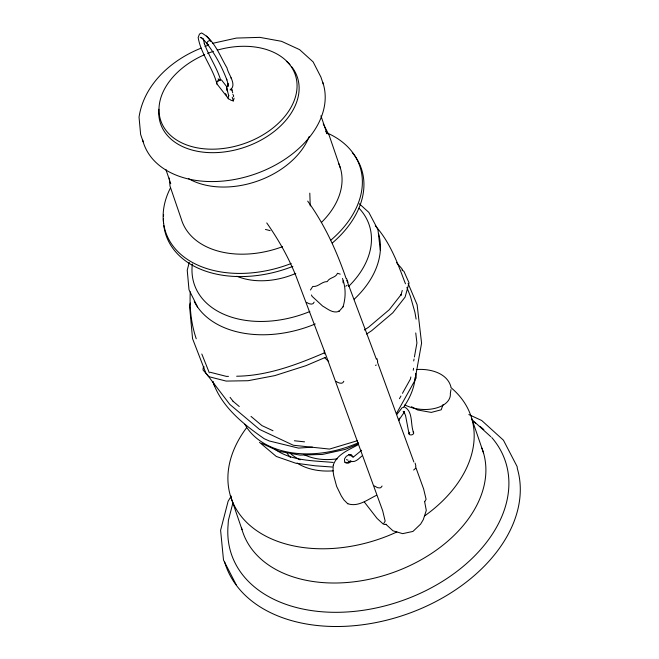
<?xml version="1.0" encoding="UTF-8"?>
<svg xmlns="http://www.w3.org/2000/svg" width="659" height="659" viewBox="0 0 659 659"><rect width="100%" height="100%" fill="white"/><g stroke="black" fill="none" stroke-linecap="round" stroke-linejoin="round"><path stroke-width="0.99" d="M190.27 291.879C189.463 307.704 191.11 323.726 196.242 338.767M450.962 389.593L450.344 393.514A28.419 16.664 5.4 0 1 435.302 408.283A28.419 16.664 5.4 0 1 404.84 404.923M333.215 465.295L333.042 470.872L333.751 475.765L336.634 486.375L341.321 495.98L343.899 499.893L347.499 503.517A11.689 8.987 -40.6 0 0 347.853 503.781M413.242 370.251L413.588 368.266M410.829 376.973L410.466 378.974L402.46 393.324M413.695 360.984L414.05 358.99M414.412 356.989L416.916 343.001L415.747 332.952M342.993 306.896C345.868 297.744 345.917 287.497 342.474 278.46M190.27 303.041L189.537 305.974L192.552 338.644L205.806 372.928L229.793 404.395L259.522 429.413L293.321 445.245L329.508 449.076L357.54 440.665M189.257 262.381L187.23 270.223L189.009 289.812L197.609 307.061M234.126 98.199L233.278 100.942L230.551 100.102M232.882 503.006L228.401 520.322L228.063 525.355A144.642 99.015 -18.9 0 0 398.753 601.815A144.642 99.015 -18.9 0 0 491.754 437.518M402.254 290.43L400.903 295.372L401.273 294.392L389.255 309.73L368.562 327.235L364.345 330.002M443.021 404.651L441.209 409.799L431.266 412.41L417.575 409.956L411.471 406.718M227.915 86.189L228.467 85.052M314.129 302.102C313.132 305.562 308.544 303.815 306.6 302.349M343.809 381.248C342.804 384.708 338.215 382.961 336.271 381.503M399.461 398.703L400.96 396.018M396.545 413.391L414.865 380.564L421.579 343.166L417.106 304.713L408.094 283.419M424.758 501.623L426.101 499.3L423.613 488.912L415.598 466.77M201.226 48.115C171.612 59.771 143.901 84.344 139.041 117.145L140.631 134.428L143.143 141.767M231.235 496.112L228.113 501.26L220.6 530.289L223.508 560.076L236.169 584.706M382.072 486.037L380.82 487.668L379.559 487.915L377.508 487.685L374.378 485.914M398.711 420.277L404.527 411.867M310.455 290.009L312.753 286.451C318.396 287.143 321.625 281.475 327.251 281.599C329.624 277.151 335.744 277.999 337.507 273.279L340.25 274.152M396.743 414.585L402.369 407.41M415.648 468.269L413.646 470.032M311.443 294.968L312.086 296.319L322.646 306.073C327.754 308.931 332.696 313.659 339.047 311.377L343.141 306.715M347.178 285.248L345.769 286.212M227.792 85.942L226.581 87.878L228.755 95.753M231.004 89.097L230.123 89.929C237.545 84.912 227.989 73.973 227.009 67.902C219.851 55.916 214.43 39.894 201.572 32.95L199.479 34.062L198.153 37.53C200.913 53.634 211.844 66.633 216.449 82.103M352.903 457.437L361.667 450.254M361.849 456.036C358.71 458.697 354.979 463.203 350.333 461.036M204.191 366.816L203.244 367.582L203.013 369.897L208.615 376.52L209.669 376.89L226.169 381.083L248.006 380.721L274.787 375.622L306.031 365.638L325.554 357.318M220.427 79.879L216.852 81.782M366.569 334.047L371.61 330.736L392.772 312.827L405.071 297.135L409.058 282.892L403.909 271.286L402.031 270.108M357.837 444.883C348.776 449.965 337.35 454.125 333.388 464.71A11.714 8.938 -40.2 0 0 333.322 465.196M349.904 461.284L347.285 462.676L344.772 462.494M351.049 461.745L348.438 463.137L345.917 462.947L344.451 461.259L344.616 458.705L346.329 456.267L348.94 454.875L351.461 455.056L352.927 456.753M376.544 495.304C367.706 499.44 358.232 507.298 347.878 503.748M324.146 352.96C296.459 364.88 267.109 375.861 236.639 376.223M204.998 46.534L208.763 44.944M358.62 443.795L345.407 449.356L322.523 454.43L300.01 455.105L278.922 451.308L261.524 443.301M375.457 365.35L376.273 365.045M212.536 43.362L236.392 38.074L259.844 37.365L281.525 41.319L299.59 49.631L313.116 61.888L320.884 77.012L323.396 84.352M384.23 524.498L386.182 524.292M416.34 369.567C429.24 368.439 447.23 372.615 450.962 386.965M312.44 447.131L298.511 448.104L269.358 440.995L264.218 438.721C243.006 423.943 221.432 406.817 212.775 381.404M228.475 376.363L226.432 376.396L210.18 372.261M346.445 459.652L348.109 460.204M333.166 462.445C313.453 460.6 291.278 461.135 274.663 449.059M332.317 467.033L315.224 465.806L295.627 463.178L276.294 456.465L259.514 442.329M348.636 454.479L350.316 454.603L351.774 456.292M294.367 440.764L304.54 441.843M270.132 230.642L265.453 229.431M404.008 411.636L403.184 411.397L404.577 412.691L404.016 412.032L405.532 415.442L409.058 433.943M404.527 407.023C413.457 411.669 410.186 424.676 413.621 432.658M201.357 37.695L200.229 37.341L203.104 39.021L202.387 38.173L207.585 44.4M468.846 414.577L481.696 420.491L503.443 440.204L517.109 466.556L517.356 468.607A153.679 105.201 -18.9 0 1 400.458 616.272A153.679 105.201 -18.9 0 1 224.571 561.855M272.999 430.747L261.952 425.607L251.013 416.397M338.38 311.032L339.047 311.377M233.039 401.273L239.266 406.512M359.27 203.73L368.826 212.387L377.953 229.629L380.292 250.181M471.416 419.116L490.84 436.728M385.902 524.292L392.97 530.808L402.665 533.65L412.946 531.426L420.648 524.078L423.284 519.638L426.291 510.404L424.627 501.623M324.854 357.853L328.693 361.544M396.43 262.537L401.825 268.6L402.608 270.454M206.522 35.973L210.592 40.842M346.568 278.625L348.01 282.365M375.251 225.765C389.428 241.515 397.097 261.516 404.395 281.072L405.458 283.798M225.403 93.669L226.49 95.061M226.614 86.543L222.223 80.884A3.089 2.191 -37.8 0 0 218.129 80.629A3.089 2.191 -37.8 0 0 217.569 84.624M216.844 83.751L228.138 98.298M364.312 501.977L377.047 518.394L383.357 524.185L385.161 521.096L382.665 510.7L326.617 357.03L296.064 276.261C288.518 257.339 278.46 239.555 266.747 222.923M230.073 397.336L233.121 401.339M207.017 43.725C215.46 54.681 221.992 67.037 226.894 79.945M307.695 201.127C324.698 224.604 336.749 251.17 346.107 278.502M323.239 123.834L329.187 135.408L340.456 168.333M325.76 131.256L327.111 133.884L320.917 115.795M209.323 372.837L201.811 354.023M212.841 381.503L214.702 386.166M406.883 287.431L410.45 296.509L414.931 312.35L416.117 319.129M220.584 79.904C216.729 66.996 208.639 55.999 204.29 43.288L204.529 44.112L203.367 39.425M218.162 78.775L218.829 80.505M346.832 280.429L376.371 359.196M377.426 362.071L413.86 461.959M471.753 418.572L483.475 452.799M165.854 169.412L170.739 183.688M230.321 495.469L242.034 529.704M231.556 88.767L232.726 92.87M231.737 89.385L232.009 90.324M231.029 77.746L231.268 78.561M226.663 79.138L228.261 84.706L227.965 83.677L228.146 86.172M232.199 97.145L233.278 100.942M227.602 91.585L226.581 87.878L227.33 90.645M415.112 463.096L415.911 466.185M376.981 358.644L377.698 361.511M324.179 350.876L324.467 353.867M415.738 373.422L416.2 378.258M169.248 178.07L170.014 186.11L181.283 219.035A83.545 57.193 -18.9 0 0 282.522 246.672M309.804 193.136L310.241 205.962M343.001 280.891L343.133 282.868M208.532 44.59A2.381 1.689 -37.8 0 1 207.577 41.748A2.381 1.689 -37.8 0 1 211.16 41.517M217.33 50.133A71.048 48.634 -18.9 0 1 293.873 101.42A71.048 48.634 -18.9 0 1 180.171 142.064A71.048 48.634 -18.9 0 1 204.718 54.639M207.593 53.453A71.048 48.634 -18.9 0 1 213.417 51.336M291.813 66.905A72.243 49.458 -18.9 0 1 242.792 147.871A72.243 49.458 -18.9 0 1 158.868 109.254M286.451 61.287A72.243 49.458 -18.9 0 1 289.976 64.714M322.803 82.466A94.616 64.771 -18.9 0 1 251.425 175.269A94.616 64.771 -18.9 0 1 142.624 139.848M359.015 208.186A92.359 63.223 -18.9 0 1 348.636 286.401M309.845 311.518A92.359 63.223 -18.9 0 1 192.354 264.02M378.554 233.616A98.455 67.399 -18.9 0 1 354.278 299.161M315.266 323.964A98.455 67.399 -18.9 0 1 194.257 301.558M295.784 273.403A62.325 42.662 -18.9 0 1 236.828 276.212M328.726 133.695A102.516 70.175 -18.9 0 1 331.016 240.016M291.171 263.509A102.516 70.175 -18.9 0 1 189.059 260.486A102.516 70.175 -18.9 0 1 170.393 188.054M352.301 152.591A103.175 70.628 -18.9 0 1 332.375 242.957M292.876 266.36A103.175 70.628 -18.9 0 1 163.803 225.526M163.597 223.549A103.175 70.628 -18.9 0 1 163.416 218.557M163.473 216.556A103.175 70.628 -18.9 0 1 163.613 214.546M338.767 163.654A83.545 57.193 -18.9 0 1 321.337 222.536M309.219 136.429A74.096 50.718 -18.9 0 1 188.598 178.68M450.945 387.599A126.726 86.749 -18.9 0 1 424.66 515.89M396.883 531.97A126.726 86.749 -18.9 0 1 256.639 530.627A126.726 86.749 -18.9 0 1 246.557 427.79M481.902 448.145A126.726 86.749 -18.9 0 1 389.123 573.907A126.726 86.749 -18.9 0 1 241.515 527.81M473.788 422.015A144.642 99.015 -18.9 0 1 475.559 423.193M479.826 426.291A144.642 99.015 -18.9 0 1 483.863 429.602M399.288 418.185A60.035 41.097 -18.9 0 1 399.181 420.203M333.248 470.839A60.035 41.097 -18.9 0 1 297.184 463.096M290.495 457.511A60.035 41.097 -18.9 0 1 286.986 452.947M350.415 461.036A60.035 41.097 -18.9 0 1 348.553 461.605M300.092 459.842A60.035 41.097 -18.9 0 1 290.462 453.499M351.741 455.138A52.498 35.932 -18.9 0 1 349.896 455.773M337.573 458.755A52.498 35.932 -18.9 0 1 303.997 454.553M415.236 377.277A90.431 61.905 -18.9 0 1 403.275 407.633M358.356 442.741A90.431 61.905 -18.9 0 1 244.876 424.264M413.061 432.007A2.381 1.59 -12.4 0 1 412.929 434.297A2.381 1.59 -12.4 0 1 409.61 434.594A2.381 1.59 -12.4 0 1 409.75 432.304M232.792 94.558A3.089 2.191 -37.8 0 1 233.517 96.692M230.115 99.427A3.089 2.191 -37.8 0 1 228.846 95.736"/></g></svg>
